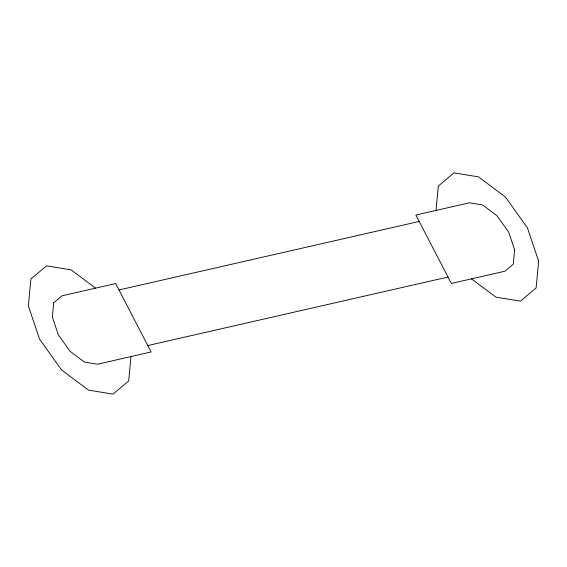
<?xml version="1.0" encoding="UTF-8"?>
<svg xmlns="http://www.w3.org/2000/svg" width="567" height="567" viewBox="0 0 567 567"><rect width="100%" height="100%" fill="white"/><g stroke="black" fill="none" stroke-linecap="round" stroke-linejoin="round"><path stroke-width="0.85" d="M131.005 356.558L128.688 380.946L113.039 394.129L88.48 390.124L61.597 370.003L39.584 339.165L28.35 305.861L30.894 279.028L46.544 265.852L71.102 269.857L95.54 288.142M435.995 210.442L438.312 186.054L453.961 172.871L478.52 176.876L505.403 196.997L527.416 227.835L538.65 261.139L536.106 287.972L520.456 301.148L495.898 297.143L471.461 278.858M118.992 289.964L419.19 221.449M147.81 345.551L448.008 277.036M53.716 302.813L52.355 317.123L58.351 334.884L70.088 351.327L84.426 362.058L97.524 364.198L151.134 351.965L115.668 283.55L62.058 295.783L53.716 302.813M514.645 249.877L513.284 264.187L504.942 271.217L451.332 283.45L415.866 215.035L469.476 202.802L482.574 204.942L496.912 215.673L508.649 232.116L514.645 249.877"/></g></svg>
